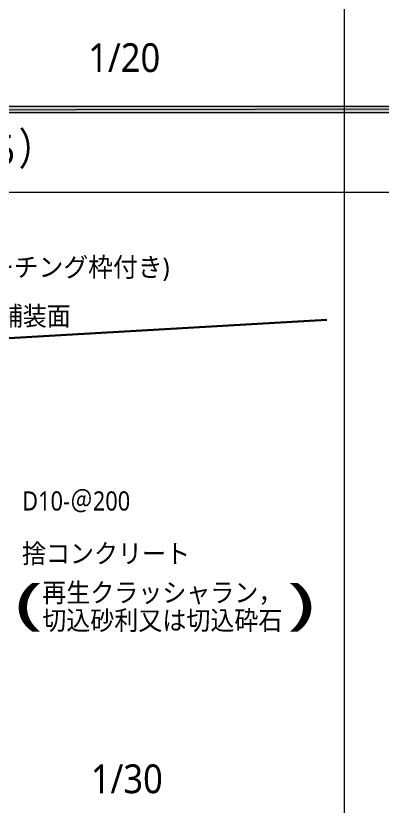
# Model space of a CAD drawing. Header units: millimetres. Extents: x 0 to 420, y 0 to 297.
# Drawn here: x 174.6 to 214.3, y 50.5 to 136.1 of the extents above; entities that cross this region are included whole.
import ezdxf
from ezdxf.enums import TextEntityAlignment as Align

# ---------------------------------------------------------------- set-up
doc = ezdxf.new("R2010")
doc.units = ezdxf.units.MM
doc.styles.add('kst32b', font='NotoSansJP-Variable.ttf')

msp = doc.modelspace()

# ---------------------------------------------------------------- hatches: boundary and pattern name
h = msp.add_hatch(color=7)
h.paths.add_polyline_path([(394.166, 125.645), (394.166, 126.344), (26.183, 125.645), (394.166, 125.645)])
h.paths.add_polyline_path([(394.166, 126.344), (26.183, 125.645), (26.183, 126.344), (394.166, 126.344)])

# ---------------------------------------------------------------- linework, layer by layer
at = {"lineweight": 13}
for points in [[(210.164, 285.983), (210.164, 45.995)], [(394.166, 116.988), (26.183, 116.988)]]:
    msp.add_lwpolyline(points, dxfattribs=at)
at = {"lineweight": 0}
for points in [[(394.166, 125.645), (394.166, 126.344), (26.183, 125.645)], [(394.166, 126.344), (26.183, 125.645), (26.183, 126.344)]]:
    msp.add_lwpolyline(points, close=True, dxfattribs=at)
at = {"lineweight": 30}
msp.add_lwpolyline([(208.301, 103.187), (161.332, 100.499)], dxfattribs=at)

# ---------------------------------------------------------------- texts
at = {"style": 'kst32b'}
for s, height, p, p2 in [('1/20', 3.1187, (182.478, 130.048), (190.275, 130.048)), ('V形側溝桝（現場打ち）', 3.49081, (137.414, 119.994), (178.85, 119.994)), ('(V形グレーチング枠付き)', 2.07913, (161.396, 107.865), (191.283, 107.865)), ('舗装面', 2.0791, (172.784, 102.574), (180.58, 102.574)), ('D10-＠200', 2.0791, (175.324, 82.529), (187.019, 82.529)), ('捨コンクリート', 2.0791, (175.302, 76.835), (193.495, 76.835)), ('(          )', 4.33151, (174.54, 70.358), (207.027, 70.358)), ('再生クラッシャラン，', 2.0791, (177.504, 72.602), (203.493, 72.602)), ('切込砂利又は切込砕石', 2.0791, (177.504, 69.596), (203.493, 69.596)), ('1/30', 3.1187, (182.753, 51.901), (190.55, 51.901))]:
    msp.add_text(s, height=height, dxfattribs=at).set_placement(p, p2, align=Align.FIT)

doc.saveas('drawing.dxf')
